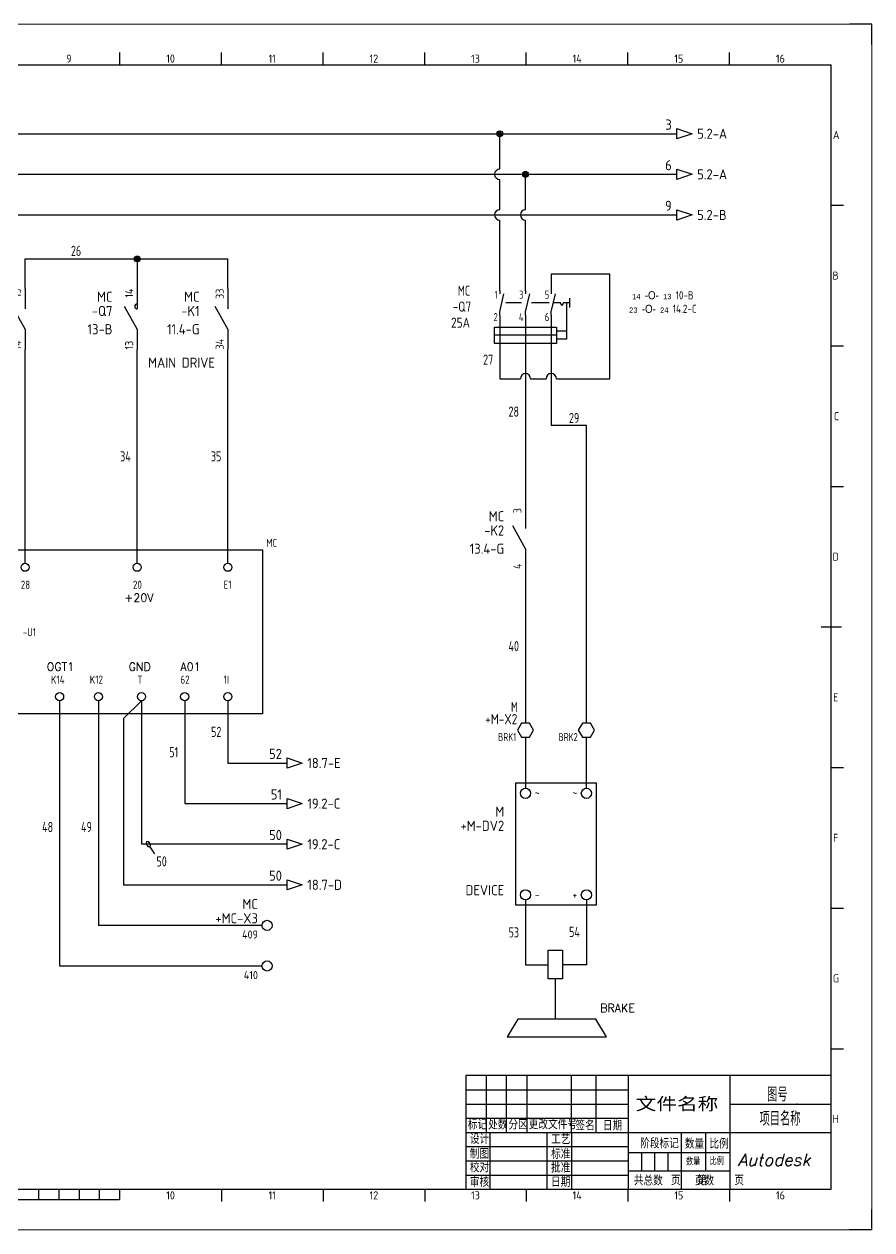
# Model space of a CAD drawing. Header units: millimetres. Extents: x 0 to 841, y 0 to 594.
# Drawn here: x 423 to 841, y 0 to 594 of the extents above; entities that cross this region are included whole.
import ezdxf
from ezdxf.enums import TextEntityAlignment as Align

# ---------------------------------------------------------------- set-up
doc = ezdxf.new("R2010")
doc.units = ezdxf.units.MM
doc.header["$LTSCALE"] = 12
doc.linetypes.add('DASHED', pattern=[0.75, 0.5, -0.25])
for name, color, linetype in [('AE_BOR', 1, 'Continuous'), ('BLK_1.0mm^2', 7, 'Continuous'), ('DESC', 150, 'Continuous'), ('DESCCHILD', 20, 'Continuous'), ('LINK', 9, 'DASHED'), ('LOC', 8, 'Continuous'), ('MISC', 7, 'Continuous'), ('RED_1.0mm^2', 1, 'Continuous'), ('RED_2.5mm^2', 1, 'Continuous'), ('RED_4.0mm^2', 1, 'Continuous'), ('SYMS', 7, 'Continuous'), ('TAGS', 150, 'Continuous'), ('TAN_4.0mm^2', 31, 'Continuous'), ('TERMS', 123, 'Continuous'), ('WHT_1.0mm^2', 7, 'Continuous'), ('WIRENO', 72, 'Continuous'), ('WIREREF', 52, 'Continuous'), ('XREF', 7, 'Continuous'), ('XREFCHILD', 134, 'Continuous'), ('图框_外框线', 7, 'Continuous'), ('图框_标题栏属性', 1, 'Continuous'), ('图框_标题栏文字', 6, 'Continuous')]:
    doc.layers.add(name, color=color, linetype=linetype)
doc.styles.get("Standard").update_dxf_attribs({"font": 'txt.shx', "bigfont": 'gbcbig.shx'})
doc.styles.add('WD', font='romans.shx', dxfattribs={"bigfont": 'gbcbig.shx'})
doc.styles.add('WD_IEC', font='isocp2.shx', dxfattribs={"width": 0.9, "height": 4, "bigfont": 'gbcbig.shx'})
doc.styles.add('工程字', font='gbenor.shx', dxfattribs={"bigfont": 'gbcbig.shx'})

# ---------------------------------------------------------------- blocks, each defined once
blk = doc.blocks.new('gb_a1')
for p, q in [((20, 574), (821, 574)), ((821, 20), (821, 574)), ((20, 20), (821, 20))]:
    blk.add_line(p, q)
at = {"layer": 'AE_BOR', "color": 1, "lineweight": 15}
for p, q in [((0, 594), (841, 594)), ((841, 594), (841, 0)), ((841, 0), (0, 0))]:
    blk.add_line(p, q, dxfattribs=at)
at = {"layer": 'AE_BOR', "lineweight": 30}
for p, q in [((841, 594), (830, 594)), ((841, 584), (841, 594)), ((841, 0), (841, 10)), ((841, 0), (830, 0))]:
    blk.add_line(p, q, dxfattribs=at)
at = {"layer": 'AE_BOR'}
for p, q in [((470.5625, 574), (470.5625, 580)), ((520.625, 574), (520.625, 580)), ((570.6875, 574), (570.6875, 580)), ((620.75, 574), (620.75, 580)), ((670.8125, 574), (670.8125, 580)), ((720.875, 574), (720.875, 580)), ((770.9375, 574), (770.9375, 580)), ((821, 504.75), (827, 504.75)), ((821, 435.5), (827, 435.5)), ((821, 366.25), (827, 366.25)), ((821, 227.75), (827, 227.75)), ((821, 158.5), (827, 158.5)), ((821, 89.25), (827, 89.25)), ((520.625, 20), (520.625, 14)), ((570.6875, 20), (570.6875, 14)), ((620.75, 20), (620.75, 14)), ((670.8125, 20), (670.8125, 14)), ((720.875, 20), (720.875, 14)), ((770.9375, 20), (770.9375, 14))]:
    blk.add_line(p, q, dxfattribs=at)
at = {"layer": 'AE_BOR', "color": 2, "lineweight": 30}
for p, q in [((816, 297), (826, 297)), ((430.5, 20), (430.5, 15)), ((440.5, 20), (440.5, 15)), ((450.5, 20), (450.5, 15)), ((460.5, 20), (460.5, 15)), ((470.5, 20), (470.5, 15)), ((370.5, 15), (470.5, 15))]:
    blk.add_line(p, q, dxfattribs=at)
at = {"layer": 'AE_BOR', "style": 'WD_IEC'}
for s, p in [('9', (445.53125, 575)), ('10', (495.59375, 575)), ('11', (545.65625, 575)), ('12', (595.71875, 575)), ('13', (645.78125, 575)), ('14', (695.84375, 575)), ('15', (745.90625, 575)), ('16', (795.96875, 575)), ('10', (495.59375, 15)), ('11', (545.65625, 15)), ('12', (595.71875, 15)), ('13', (645.78125, 15)), ('14', (695.84375, 15)), ('15', (745.90625, 15)), ('16', (795.96875, 15))]:
    blk.add_text(s, height=4, dxfattribs=at).set_placement(p, align=Align.CENTER)
for s, p in [('A', (825.04762, 539.375)), ('B', (824.66667, 470.125)), ('C', (824.85714, 400.875)), ('D', (824.66667, 331.625)), ('E', (824.47619, 262.375)), ('F', (824.47619, 193.125)), ('G', (824.85714, 123.875)), ('H', (824.66667, 54.625))]:
    blk.add_text(s, height=4, dxfattribs=at).set_placement(p, align=Align.MIDDLE_RIGHT)
blk = doc.blocks.new('VDV1_19')
for p, q in [((8.94, 31.88), (5.94, 31.88)), ((6.44, 31.12), (8.44, 31.12)), ((6.94, 30.38), (7.94, 30.38))]:
    blk.add_line(p, q)
for centre in [(7.44, 36.12), (27.62, 36.12), (37.19, 36.12), (47.81, 36.12), (58.44, 36.12), (86.06, 36.12), (108.38, 36.12), (4.25, 25.5), (4.25, 15.94), (7.44, 4.25), (17, 4.25), (27.62, 4.25), (38.25, 4.25), (48.88, 4.25), (66.94, 4.25), (76.5, 4.25), (87.12, 4.25), (97.75, 4.25), (108.38, 4.25)]:
    blk.add_circle(centre, 1)
at = {"layer": 'SYMS'}
for p, q in [((0, 0), (0, 40.38)), ((0, 40.38), (116.88, 40.38)), ((116.88, 40.38), (116.88, 0)), ((7.44, 35.06), (7.44, 31.88)), ((116.88, 0), (0, 0))]:
    blk.add_line(p, q, dxfattribs=at)
at = {"style": 'WD_IEC', "flags": 1}
for tag, p, height in [('X4TERM04', (6.44, 36.12), 0.128), ('X2TERM04', (7.44, 37.12), 0.128), ('X2TERM01', (27.62, 37.12), 0.128), ('X2TERM02', (37.19, 37.12), 0.128), ('X2TERM03', (47.81, 37.12), 0.128), ('X2TERM05', (58.44, 37.12), 0.128), ('X2TERM06', (86.06, 37.12), 0.128), ('X2TERM07', (108.38, 37.12), 0.128), ('X1TERM07', (109.38, 36.12), 0.128), ('X4TERM08', (3.25, 25.5), 0.128), ('FAMILY', (50.54, 22.34), 0.01), ('CAT', (50.54, 22.34), 0.01), ('MFG', (50.54, 22.34), 0.01), ('ASSYCODE', (50.54, 22.34), 0.01), ('X4TERM09', (3.25, 15.94), 0.128), ('X4TERM10', (6.44, 4.25), 0.128), ('X8TERM10', (7.44, 3.25), 0.128), ('X8TERM11', (17, 3.25), 0.128), ('X8TERM12', (27.62, 3.25), 0.128), ('X8TERM13', (38.25, 3.25), 0.128), ('X8TERM14', (48.88, 3.25), 0.128), ('X8TERM15', (66.94, 3.25), 0.128), ('X8TERM16', (76.5, 3.25), 0.128), ('X8TERM17', (87.12, 3.25), 0.128), ('X8TERM18', (97.75, 3.25), 0.128), ('X8TERM19', (108.38, 3.25), 0.128), ('X1TERM19', (109.38, 4.25), 0.128)]:
    blk.add_attdef(tag, p, '', height=height, dxfattribs=at)
at = {"style": 'WD_IEC'}
for tag, p in [('TERM04', (8.67, 32.97)), ('TERM01', (26.56, 30.81)), ('TERM02', (36.12, 30.81)), ('TERM03', (46.75, 30.81)), ('TERM05', (57.38, 30.81)), ('TERM06', (85, 30.81)), ('TERM07', (107.31, 30.81)), ('TERM08', (7.44, 24.44)), ('DESC1', (121.12, 22.31)), ('DESC2', (121.12, 19.12)), ('TERM09', (7.44, 14.88)), ('INST', (121.12, 14.88)), ('LOC', (121.21, 12.08)), ('TERM10', (5.31, 7.44)), ('TERM11', (14.88, 7.44)), ('TERM12', (26.56, 7.44)), ('TERM13', (37.19, 7.44)), ('TERM14', (47.81, 7.44)), ('TERM15', (64.81, 7.44)), ('TERM16', (74.38, 7.44)), ('TERM17', (86.06, 7.44)), ('TERM18', (96.69, 7.44)), ('TERM19', (107.31, 7.44))]:
    blk.add_attdef(tag, p, '', height=2, dxfattribs=at)
blk.add_attdef('TAG1', text='', height=2, dxfattribs=at).set_placement((59.5, 19.12), align=Align.CENTER)
at = {"layer": 'SYMS'}
for s, p in [('+20V', (82.88, 27.62)), ('OGT1', (63.75, 10.62)), ('GND', (83.94, 10.62)), ('A01', (96.69, 10.62))]:
    blk.add_text(s, height=2, dxfattribs=at).set_placement(p)
blk = doc.blocks.new('VMS21P')
for p, q in [((0, 7.5), (0, 2.5)), ((0, -2.5), (-3.125, 3.125)), ((0, -2.5), (0, -7.5))]:
    blk.add_line(p, q)
blk.add_arc((0, 3.125), 0.625, 90, 270)
at = {"style": 'WD_IEC'}
for tag, p in [('INST', (-5.25, 7.75)), ('LOC', (-5.25, 4.25)), ('TAG2', (-5.25, 0.75)), ('XREF', (-5.25, -3.75)), ('DESC1', (-5.25, -7.6)), ('DESC2', (-5.25, -11.1)), ('DESC3', (-5.25, -14.6))]:
    blk.add_attdef(tag, text='', height=2.5, dxfattribs=at).set_placement(p, align=Align.RIGHT)
blk.add_attdef('TERM01', text='', height=2, rotation=90, dxfattribs=at).set_placement((-1, 7.5), align=Align.RIGHT)
at = {"style": 'WD_IEC', "flags": 1}
for tag, p, height in [('X2TERM01', (0, 7.5), 0.32), ('X4LINK', (-2, 0), 0.32), ('X1LINK', (-0.5, 0), 0.32), ('CONTACT', (4, -3.5), 1), ('FAMILY', (4, -5), 1), ('X8TERM02', (0, -7.5), 0.32)]:
    blk.add_attdef(tag, p, '', height=height, dxfattribs=at)
at = {"style": 'WD_IEC'}
blk.add_attdef('TERM02', (-1, -7.5), '', height=2, rotation=90, dxfattribs=at)
blk = doc.blocks.new('VCR21')
for p, q in [((0, 7.5), (0, 2.5)), ((0, -2.5), (-3.125, 3.125)), ((0, -2.5), (0, -7.5))]:
    blk.add_line(p, q)
at = {"style": 'WD_IEC'}
for tag, p in [('INST', (-5.25, 7.75)), ('LOC', (-5.25, 4.25)), ('TAG2', (-5.25, 0.75)), ('XREF', (-5.25, -3.75)), ('DESC1', (-5.25, -7.6)), ('DESC2', (-5.25, -11.1)), ('DESC3', (-5.25, -14.6))]:
    blk.add_attdef(tag, text='', height=2.5, dxfattribs=at).set_placement(p, align=Align.RIGHT)
blk.add_attdef('TERM01', text='', height=2, rotation=90, dxfattribs=at).set_placement((-1, 7.5), align=Align.RIGHT)
at = {"style": 'WD_IEC', "flags": 1}
for tag, p, height in [('X2TERM01', (0, 7.5), 0.32), ('X4LINK', (-2, 0), 0.32), ('X1LINK', (-0.5, 0), 0.32), ('CONTACT', (4, -3.5), 1), ('FAMILY', (4, -5), 1), ('X8TERM02', (0, -7.5), 0.32)]:
    blk.add_attdef(tag, p, '', height=height, dxfattribs=at)
at = {"style": 'WD_IEC'}
blk.add_attdef('TERM02', (-1, -7.5), '', height=2, rotation=90, dxfattribs=at)
blk = doc.blocks.new('VDV1TF')
blk.add_lwpolyline([(-2.5, -15), (17.5, -15), (17.5, 15), (-2.5, 15)], close=True)
for centre in [(0, 12.5), (15, 12.5), (0, -12.5), (15, -12.5)]:
    blk.add_circle(centre, 1.25)
at = {"style": 'WD_IEC'}
for tag, p in [('INST', (-5.25, 10.25)), ('LOC', (-5.25, 6.75)), ('TAG1', (-5.25, 3.25)), ('XREF', (-5.25, -1.6)), ('DESC1', (-5.25, -5.6)), ('DESC2', (-5.25, -9.1)), ('DESC3', (-5.25, -12.6))]:
    blk.add_attdef(tag, text='', height=2.5, dxfattribs=at).set_placement(p, align=Align.RIGHT)
at = {"style": 'WD_IEC', "flags": 1}
for tag, p, height in [('X4TERM02', (-1.25, 12.5), 0.32), ('X2TERM02', (0, 13.75), 0.32), ('X2TERM04', (15, 13.75), 0.32), ('X1TERM04', (16.25, 12.5), 0.32), ('X4TERM01', (-1.25, -12.5), 0.32), ('X8TERM01', (0, -13.75), 0.32), ('X8TERM03', (15, -13.75), 0.32), ('X1TERM03', (16.25, -12.5), 0.32), ('ASSYCODE', (18.5, -16.5), 1), ('FAMILY', (18.5, -18), 1), ('CATDESC', (18.5, -19.5), 1)]:
    blk.add_attdef(tag, p, '', height=height, dxfattribs=at)
at = {"style": 'WD_IEC'}
for tag, p in [('TERM02', (2.25, 12.5)), ('TERM01', (2.25, -12.5))]:
    blk.add_attdef(tag, text='', height=2, dxfattribs=at).set_placement(p, align=Align.MIDDLE_LEFT)
for tag, p in [('TERM04', (12.75, 12.5)), ('TERM03', (12.75, -12.5))]:
    blk.add_attdef(tag, text='', height=2, dxfattribs=at).set_placement(p, align=Align.MIDDLE_RIGHT)
at = {"lineweight": 15, "style": 'WD_IEC', "flags": 1}
for tag, p in [('MFG', (7.5, 5)), ('CAT', (7.5, 1))]:
    blk.add_attdef(tag, text='', height=2.7, dxfattribs=at).set_placement(p, align=Align.CENTER)
at = {"lineweight": 15, "style": 'WD_IEC'}
for tag, p in [('RATING1', (7.5, -3)), ('RATING2', (7.5, -7))]:
    blk.add_attdef(tag, text='', height=2.5, dxfattribs=at).set_placement(p, align=Align.CENTER)
blk = doc.blocks.new('HA1S1')
blk.add_lwpolyline([(0, 1.25), (3.75, 0), (0, -1.25)], close=True)
at = {"style": 'WD_IEC'}
for tag, height, flags, p in [('WIRENO', 2.5, 8, (-1.25, 1)), ('SIGCODE', 1, 1, (5, 1.8))]:
    blk.add_attdef(tag, text='', height=height, dxfattribs=dict(at, flags=flags)).set_placement(p, align=Align.RIGHT)
at = {"style": 'WD_IEC', "flags": 1}
blk.add_attdef('X4TERM01', (0, 0), '', height=0.32, dxfattribs=at)
at = {"style": 'WD_IEC'}
blk.add_attdef('XREF', text='', height=2.5, dxfattribs=at).set_placement((5, 0), align=Align.MIDDLE_LEFT)
blk.add_attdef('DESC1', text='', height=2.5, dxfattribs=at).set_placement((-1.25, -1), align=Align.TOP_RIGHT)
blk = doc.blocks.new('VT0003')
for p, q in [((-1, 1.73), (-2, 0)), ((-2, 0), (-1, -1.73)), ((1, 1.73), (-1, 1.73)), ((2, 0), (1, 1.73)), ((1, -1.73), (2, 0)), ((-1, -1.73), (1, -1.73))]:
    blk.add_line(p, q)
at = {"style": 'WD_IEC', "width": 0.7}
for tag, p in [('INST', (-2, 7.5)), ('LOC', (-2, 4.5))]:
    blk.add_attdef(tag, text='', height=2.5, dxfattribs=at).set_placement(p, align=Align.RIGHT)
at = {"linetype": 'Continuous', "style": 'WD_IEC'}
for tag, height, width, flags, p in [('TAGSTRIP', 2.5, 0.9, 8, (-2, 1.5)), ('MFG', 0.25, 0.8, 1, (-2, -2.5)), ('CAT', 0.25, 0.8, 1, (-2, -3)), ('ASSYCODE', 0.25, 0.8, 1, (-2, -3.5))]:
    blk.add_attdef(tag, text='', height=height, dxfattribs=dict(at, width=width, flags=flags)).set_placement(p, align=Align.RIGHT)
at = {"linetype": 'Continuous', "style": 'WD_IEC', "width": 0.8, "flags": 8}
blk.add_attdef('TERM01', text='', height=2, dxfattribs=at).set_placement((0, 0), align=Align.MIDDLE_CENTER)
at = {"style": 'WD_IEC', "flags": 1}
for tag, p, height in [('X4TERM01', (-2, 0), 0.256), ('X4TERMDESC01', (-1.88, -0.37), 0.4), ('X2TERM01', (0, 1.73), 0.256), ('X2TERMDESC01', (0.15, 1.21), 0.4), ('X2PIN01', (0.52, 1.34), 0.4), ('X1PIN01', (1.39, 0.26), 0.4), ('X1TERMDESC01', (1.88, -0.39), 0.4), ('X1TERM01', (2, 0), 0.256), ('X4PIN01', (-1.82, -0.6), 0.4), ('X8TERM01', (0, -1.73), 0.256), ('X8TERMDESC01', (0, -2.11), 0.4), ('X8PIN01', (0.41, -1.54), 0.4), ('LINKTERM', (1.52, -1.15), 0.4), ('STRIPSEQ', (2.52, -3.93), 0.4)]:
    blk.add_attdef(tag, p, '', height=height, dxfattribs=at)
blk = doc.blocks.new('WD_WNH')
at = {"linetype": 'Continuous', "style": 'WD_IEC', "width": 0.8}
blk.add_attdef('WIRENO', text='', height=2.5, dxfattribs=at).set_placement((0, 0.75), align=Align.CENTER)
at = {"style": 'WD_IEC', "flags": 1}
for tag, p in [('W08USER', (0, 0.375)), ('W04USER', (0, 0.875)), ('W05USER', (0, 0.75)), ('W09USER', (0, 0.25)), ('W03USER', (0, 1)), ('W06USER', (0, 0.625)), ('W07USER', (0, 0.5)), ('W02USER', (0, 1.125)), ('W01USER', (0, 1.25)), ('W10USER', (0, 0.125))]:
    blk.add_attdef(tag, text='', height=0.08, dxfattribs=at).set_placement(p, align=Align.CENTER)
blk = doc.blocks.new('WD_WNV')
at = {"linetype": 'Continuous', "style": 'WD_IEC', "width": 0.8}
blk.add_attdef('WIRENO', text='', height=2.5, dxfattribs=at).set_placement((-1.6, 0), align=Align.MIDDLE_RIGHT)
at = {"style": 'WD_IEC', "flags": 1}
for tag, p in [('W08USER', (-1, 0.375)), ('W04USER', (-1, 0.875)), ('W05USER', (-1, 0.75)), ('W09USER', (-1, 0.25)), ('W03USER', (-1, 1)), ('W06USER', (-1, 0.625)), ('W07USER', (-1, 0.5)), ('W02USER', (-1, 1.125)), ('W01USER', (-1, 1.25)), ('W10USER', (-1, 0.125))]:
    blk.add_attdef(tag, text='', height=0.08, dxfattribs=at).set_placement(p, align=Align.CENTER)
blk = doc.blocks.new('HDV1_04QM1')
for p, q in [((0, 0), (0, -0.75)), ((0, -5.25), (1.04, -0.75)), ((6.35, 0), (6.35, -0.75)), ((6.35, -5.25), (7.39, -0.75)), ((12.7, 0), (12.7, -0.75)), ((12.7, -5.25), (13.74, -0.75)), ((0, -6), (0, -5.25)), ((6.35, -6), (6.35, -5.25)), ((12.7, -6), (12.7, -5.25))]:
    blk.add_line(p, q)
at = {"linetype": 'Continuous'}
blk.add_line((17.2, -1.88), (17.2, -4.12), dxfattribs=at)
at = {"linetype": 'DASHED'}
for p, q in [((14.95, -3), (13.26, -3)), ((15.33, -3.75), (14.95, -3)), ((15.7, -3), (15.33, -3.75)), ((17.2, -3), (15.7, -3))]:
    blk.add_line(p, q, dxfattribs=at)
at = {"layer": 'LINK'}
for p, q in [((5.35, -3), (1.5, -3)), ((12.2, -3), (7.85, -3))]:
    blk.add_line(p, q, dxfattribs=at)
at = {"layer": 'SYMS'}
for p, q in [((16.45, -2.97), (16.45, -11.97)), ((13.95, -10.97), (-1.3, -10.97)), ((16.45, -9.97), (13.95, -9.97)), ((16.45, -11.97), (13.95, -11.97))]:
    blk.add_line(p, q, dxfattribs=at)
blk.add_lwpolyline([(13.95, -8.97), (13.95, -12.97), (-1.3, -12.97), (-1.3, -8.97)], close=True, dxfattribs=at)
at = {"linetype": 'Continuous', "style": 'WD_IEC', "width": 0.8}
for tag, p in [('TERM01', (-0.5, 0)), ('TERM03', (5.85, 0)), ('TERM05', (12.2, 0)), ('TERM02', (-0.5, -5.5)), ('TERM04', (5.85, -5.5)), ('TERM06', (12.2, -5.5))]:
    blk.add_attdef(tag, text='', height=1, dxfattribs=at).set_placement(p, align=Align.TOP_RIGHT)
at = {"style": 'WD_IEC', "width": 0.8}
for tag, p in [('LOC', (14.2, -1)), ('INST', (15.45, -1))]:
    blk.add_attdef(tag, text='', height=1, rotation=270, dxfattribs=at).set_placement(p, align=Align.RIGHT)
at = {"style": 'WD_IEC', "flags": 1}
for tag, p, height in [('X2TERM01', (0, 0), 0.18), ('X2TERM03', (6.35, 0), 0.18), ('X2TERM05', (12.7, 0), 0.18), ('FAMILY', (15.64, -4.5), 0.16), ('X8TERM02', (0, -6), 0.18), ('X8TERM04', (6.35, -6), 0.18), ('X8TERM06', (12.7, -6), 0.18)]:
    blk.add_attdef(tag, p, '', height=height, rotation=270, dxfattribs=at)
at = {"style": 'WD_IEC', "width": 0.8}
blk.add_attdef('XREF', text='', height=1, rotation=270, dxfattribs=at).set_placement((11.2, -3), align=Align.TOP_CENTER)
at = {"color": 7, "style": 'WD_IEC'}
for tag, p in [('X8LINK', (-1, -3)), ('X2LINK', (17.45, -3))]:
    blk.add_attdef(tag, p, '', height=0.16, rotation=270, dxfattribs=at)
at = {"style": 'WD_IEC', "flags": 1}
for tag, p, width in [('CONTACT', (15.3, -4.5), 0.9), ('ASSYCODE', (15.42, -5.8), 0.9), ('CAT', (15.79, -5.8), 0.8), ('MFG', (16.17, -5.8), 0.8)]:
    blk.add_attdef(tag, p, '', height=0.16, rotation=270, dxfattribs=dict(at, width=width))
at = {"style": 'WD_IEC', "width": 0.9}
for tag, p in [('DESC1', (20.48, -6.19)), ('TAG1', (20.48, -4.84)), ('DESC2', (20.48, -7.69)), ('DESC3', (20.48, -9.19))]:
    blk.add_attdef(tag, text='', height=1, dxfattribs=at).set_placement(p, align=Align.CENTER)
blk.add_attdef('RATING1', text='', height=1, dxfattribs=at).set_placement((17.87, -10.11), align=Align.MIDDLE_LEFT)
blk = doc.blocks.new('CorpLogoBlock')
at = {"insert": (-46.09, 17.54), "char_height": 6, "width": 37.2055, "attachment_point": 1, "style": '工程字'}
blk.add_mtext('{\\Fitalic|c0;Autodesk}', dxfattribs=at)
blk = doc.blocks.new('GB_TitleBlock')
at = {"lineweight": -3}
for p, q in [((-50, 42), (0, 42)), ((-50, 28), (0, 28))]:
    blk.add_line(p, q, dxfattribs=at)
blk.add_point((-16.99, 42), dxfattribs=at)
at = {"layer": '图框_外框线'}
for p, q in [((-170, 56), (-170, 28)), ((-160, 28), (-160, 56)), ((-150, 56), (-150, 28)), ((-128, 28), (-128, 56)), ((-116, 56), (-116, 28)), ((-100, 56), (-100, 0)), ((-50, 56), (-50, 0)), ((-180, 49), (-100, 49)), ((-180, 42), (-100, 42)), ((-180, 35), (-100, 35)), ((-180, 28), (-50, 28)), ((-168, 0), (-168, 28)), ((-140, 0), (-140, 28)), ((-128, 28), (-128, 0)), ((-74, 28), (-74, 0)), ((-62, 28), (-62, 9)), ((-180, 21), (-100, 21)), ((-50, 18), (-100, 18)), ((-93.5, 18), (-93.5, 9)), ((-87, 18), (-87, 9)), ((-80.5, 18), (-80.5, 9)), ((-180, 14), (-100, 14)), ((-180, 7), (-100, 7)), ((-50, 9), (-100, 9))]:
    blk.add_line(p, q, dxfattribs=at)
blk.add_lwpolyline([(0, 56), (-180, 56), (-180, 0), (0, 0), (0, 56)], dxfattribs=at)
at = {"style": 'WD', "flags": 1}
blk.add_attdef('WD_TB', (-168.38, 50.46), '', height=2, dxfattribs=at)
at = {"layer": '图框_标题栏属性', "style": '工程字'}
for tag, p in [('REV3', (-179.58, 50.91)), ('REV2', (-179.43, 43.49)), ('REV1', (-179.43, 36.77))]:
    blk.add_attdef(tag, p, '', height=3, dxfattribs=at)
for tag, height, width, p, p2 in [('REV3DET', 3, 13.288798, (-148.76, 50.77), (-130.49, 50.77)), ('BY3', 3, 6.930672, (-126.95, 50.77), (-117.42, 50.77)), ('RD3', 3, 9.096075, (-114.66, 50.77), (-102.16, 50.77)), ('REV2DET', 3, 1.39216, (-148.76, 43.77), (-130.49, 43.77)), ('BY2', 3, 6.930672, (-126.95, 43.77), (-117.42, 43.77)), ('RD2', 3, 9.096075, (-114.66, 43.77), (-102.16, 43.77)), ('文件名称', 7, 2.04191, (-96.3, 38.33), (-55.63, 38.33)), ('REV1DET', 3, 13.288798, (-148.76, 36.77), (-130.49, 36.77)), ('BY1', 3, 6.930672, (-126.95, 36.77), (-117.42, 36.77)), ('RD1', 3, 9.096075, (-114.66, 36.77), (-102.16, 36.77))]:
    blk.add_attdef(tag, text='', height=height, dxfattribs=dict(at, width=width)).set_placement(p, p2, align=Align.FIT)
for tag, p in [('图号', (-26.57, 46.93)), ('项目名称', (-25.25, 35.16))]:
    blk.add_attdef(tag, text='', height=7, dxfattribs=at).set_placement(p, align=Align.MIDDLE)
at = {"layer": '图框_标题栏属性', "lineweight": -3}
for tag, p in [('设计', (-163.59, 22.3)), ('工艺', (-123.59, 22.3)), ('制图', (-163.59, 15.3)), ('标准', (-123.59, 15.3)), ('校对', (-163.59, 8.3)), ('批准', (-123.59, 8.3)), ('审核', (-163.59, 1.3)), ('日期', (-123.59, 1.3))]:
    blk.add_attdef(tag, p, '', height=5, dxfattribs=at)
at = {"layer": '图框_标题栏属性', "style": '工程字'}
for tag, height, p in [('数量', 3.5, (-68.02, 13.58)), ('比例', 3.5, (-56.4, 13.74)), ('总数', 5, (-87.74, 4.36)), ('页数', 5, (-62.45, 4.36))]:
    blk.add_attdef(tag, text='', height=height, dxfattribs=at).set_placement(p, align=Align.MIDDLE_CENTER)
at = {"layer": '图框_标题栏文字', "style": '工程字'}
for s, p in [('标记', (-179, 29.44)), ('处数', (-169, 29.44)), ('分区', (-159, 29.44)), ('更改文件号', (-149, 29.59)), ('签名', (-126, 29)), ('日期', (-112.47, 28.98)), ('设计', (-177.99, 22.35)), ('工艺', (-138.02, 22.15)), ('阶段标记', (-94.11, 20.2)), ('数量', (-72.11, 20)), ('比例', (-60, 20)), ('制图', (-178.04, 15.02)), ('标准', (-137.99, 14.92)), ('校对', (-177.99, 8.33)), ('批准', (-138.02, 8.15)), ('审核', (-177.99, 1.15)), ('日期', (-138.02, 1.15)), ('共     页   第     页', (-97.24, 2))]:
    blk.add_text(s, height=5, dxfattribs=at).set_placement(p)
blk = doc.blocks.new('wddot')
for radius in [0.72, 0.449, 0.223]:
    blk.add_circle((0, 0), radius)
blk = doc.blocks.new('HT0002')
blk.add_circle((0, 0), 1.25)
at = {"style": 'WD_IEC'}
for tag, p in [('INST', (-2.25, 7.5)), ('LOC', (-2.25, 4))]:
    blk.add_attdef(tag, text='', height=2.5, dxfattribs=at).set_placement(p, align=Align.RIGHT)
at = {"style": 'WD_IEC', "flags": 1}
for tag, p, height in [('ASSYCODE', (2.75, 10.75), 1), ('CATDESC', (2.75, 9.25), 1), ('MFG', (2.75, 7.25), 1.5), ('CAT', (2.75, 4.75), 1.5), ('X4TERM01', (-1.25, 0), 0.32), ('X4PIN01', (-1.25, 1), 0.4), ('X4TERMDESC01', (-1.25, 0.5), 0.4), ('X2TERM01', (0, 1.25), 0.32), ('X2PIN01', (0, 2.25), 0.4), ('X2TERMDESC01', (0, 1.75), 0.4), ('X8PIN01', (0, -0.25), 0.4), ('X1TERM01', (1.25, 0), 0.32), ('X1PIN01', (1.25, 1), 0.4), ('X1TERMDESC01', (1.25, 0.5), 0.4), ('X8TERM01', (0, -1.25), 0.32), ('X8TERMDESC01', (0, -0.75), 0.4), ('STRIPSEQ', (0, -3), 0.4), ('LINKTERM', (0, -2), 0.4)]:
    blk.add_attdef(tag, p, '', height=height, dxfattribs=at)
at = {"style": 'WD_IEC', "flags": 8}
for tag, height, p in [('TAGSTRIP', 2.5, (-2.25, 0.5)), ('TERM01', 2, (-2.25, -3.25))]:
    blk.add_attdef(tag, text='', height=height, dxfattribs=at).set_placement(p, align=Align.RIGHT)

msp = doc.modelspace()

# ---------------------------------------------------------------- linework, layer by layer
msp.add_line((685.08, 123.74), (685.08, 103.79))
at = {"layer": 'BLK_1.0mm^2'}
for p, q in [((502.56, 260.69), (502.56, 210)), ((523.81, 260.69), (523.81, 230)), ((523.81, 230), (552.95, 230)), ((502.56, 210), (552.95, 210))]:
    msp.add_line(p, q, dxfattribs=at)
at = {"layer": 'RED_1.0mm^2'}
for p, q in [((481.31, 260.69), (472.47, 251.85)), ((472.47, 251.85), (472.47, 170)), ((472.47, 170), (552.95, 170))]:
    msp.add_line(p, q, dxfattribs=at)
at = {"layer": 'RED_2.5mm^2'}
for p, q in [((423.94, 463.69), (423.94, 478.31)), ((423.94, 478.31), (523.81, 478.31)), ((479.19, 478.31), (479.19, 463.69)), ((523.81, 463.69), (523.81, 478.31)), ((423.94, 328.44), (423.94, 433.69)), ((479.19, 328.44), (479.19, 433.69)), ((523.81, 328.44), (523.81, 433.69)), ((440.94, 260.69), (440.94, 130)), ((460.06, 260.69), (460.06, 149.99)), ((670.4, 242.65), (670.4, 217.56)), ((700.4, 217.56), (700.4, 242.65)), ((670.4, 162.56), (670.4, 130.56)), ((700.4, 162.56), (700.4, 130.56)), ((540.62, 149.99), (460.06, 149.99)), ((440.94, 130), (540.62, 130.01)), ((670.4, 130.56), (681.58, 130.56)), ((700.4, 130.56), (688.58, 130.56))]:
    msp.add_line(p, q, dxfattribs=at)
at = {"layer": 'RED_4.0mm^2'}
for p, q in [((711.95, 470.8), (683.1, 470.8)), ((683.1, 470.8), (683.1, 462.68)), ((711.95, 419.31), (711.95, 470.8)), ((657.7, 450.68), (657.7, 419.31)), ((670.4, 450.68), (670.4, 355.56)), ((683.1, 450.68), (683.1, 396.22)), ((657.7, 419.31), (667.86, 419.31)), ((672.94, 419.31), (680.56, 419.31)), ((685.64, 419.31), (711.95, 419.31)), ((700.4, 396.22), (683.1, 396.22)), ((700.4, 249.57), (700.4, 396.22)), ((670.4, 325.56), (670.4, 249.57))]:
    msp.add_line(p, q, dxfattribs=at)
for centre in [(670.4, 419.31), (683.1, 419.31)]:
    msp.add_arc(centre, 2.54, 0, 180, dxfattribs=at)
at = {"layer": 'SYMS'}
for points in [[(681.58, 137.74), (688.58, 137.74), (688.58, 123.74), (681.58, 123.74)], [(661.31, 95.04), (710.31, 95.04), (705.06, 103.79), (685.81, 103.79), (666.56, 103.79)]]:
    msp.add_lwpolyline(points, close=True, dxfattribs=at)
at = {"layer": 'TAN_4.0mm^2'}
for p, q in [((71.93, 540), (744.95, 540)), ((657.7, 522.54), (657.7, 540)), ((71.93, 520), (744.95, 520)), ((657.7, 502.54), (657.7, 517.46)), ((670.4, 502.54), (670.4, 520)), ((71.92, 500), (744.94, 500)), ((657.7, 462.68), (657.7, 497.46)), ((670.4, 462.68), (670.4, 497.46))]:
    msp.add_line(p, q, dxfattribs=at)
for centre in [(657.7, 520), (657.7, 500), (670.4, 500)]:
    msp.add_arc(centre, 2.54, 90, 270, dxfattribs=at)
at = {"layer": 'WHT_1.0mm^2'}
for p in [(481.31, 260.69), (552.95, 190)]:
    msp.add_line(p, (481.31, 190), dxfattribs=at)
at = {"layer": 'WIRENO'}
msp.add_lwpolyline([(487.83, 185.25), (485.54, 188.68), (485.75, 189.78), (484.87, 191.1), (483.77, 191.32), (483.55, 190.22), (484.43, 188.9), (484.98, 188.79)], dxfattribs=at)

# ---------------------------------------------------------------- block references
for name, p in [('gb_a1', (0, 0)), ('CorpLogoBlock', (821, 20))]:
    msp.add_blockref(name, p)
ref = msp.add_blockref('GB_TitleBlock', (821, 20))
ref.add_attrib('页数', '页数', dxfattribs={"layer": '图框_标题栏属性', "height": 5, "style": '工程字'}).set_placement((758.55, 24.36), align=Align.MIDDLE_CENTER)
ref.add_attrib('总数', '总数', dxfattribs={"layer": '图框_标题栏属性', "height": 5, "style": '工程字'}).set_placement((733.26, 24.36), align=Align.MIDDLE_CENTER)
ref.add_attrib('比例', '比例', dxfattribs={"layer": '图框_标题栏属性', "height": 3.5, "style": '工程字'}).set_placement((764.6, 33.74), align=Align.MIDDLE_CENTER)
ref.add_attrib('数量', '数量', dxfattribs={"layer": '图框_标题栏属性', "height": 3.5, "style": '工程字'}).set_placement((752.98, 33.58), align=Align.MIDDLE_CENTER)
ref.add_attrib('项目名称', '项目名称', dxfattribs={"layer": '图框_标题栏属性', "height": 7, "style": '工程字'}).set_placement((795.75, 55.16), align=Align.MIDDLE)
ref.add_attrib('图号', '图号', dxfattribs={"layer": '图框_标题栏属性', "height": 7, "style": '工程字'}).set_placement((794.43, 66.93), align=Align.MIDDLE)
ref.add_attrib('文件名称', '文件名称', dxfattribs={"layer": '图框_标题栏属性', "height": 7, "style": '工程字', "width": 2.04191}).set_placement((724.7, 58.33), (765.37, 58.33), align=Align.FIT)
at = {"layer": 'SYMS'}
ref = msp.add_blockref('HA1S1', (744.95, 540), dxfattribs=dict(at, xscale=2, yscale=2, zscale=2))
ref.add_attrib('WIRENO', '3', dxfattribs={"layer": 'WIREREF', "height": 5, "style": 'WD_IEC', "flags": 8}).set_placement((742.45, 542), align=Align.RIGHT)
ref.add_attrib('XREF', '5.2-A', dxfattribs={"layer": 'XREF', "height": 5, "style": 'WD_IEC'}).set_placement((754.95, 540), align=Align.MIDDLE_LEFT)
at = {"layer": 'SYMS', "xscale": 2, "yscale": 2, "zscale": 2}
for p in [(657.7, 540), (670.4, 520), (479.19, 478.31)]:
    msp.add_blockref('wddot', p, dxfattribs=at)
at = {"layer": 'SYMS'}
ref = msp.add_blockref('HA1S1', (744.95, 520), dxfattribs=dict(at, xscale=2, yscale=2, zscale=2))
ref.add_attrib('WIRENO', '6', dxfattribs={"layer": 'WIREREF', "height": 5, "style": 'WD_IEC', "flags": 8}).set_placement((742.45, 522), align=Align.RIGHT)
ref.add_attrib('XREF', '5.2-A', dxfattribs={"layer": 'XREF', "height": 5, "style": 'WD_IEC'}).set_placement((754.95, 520), align=Align.MIDDLE_LEFT)
ref = msp.add_blockref('HA1S1', (744.94, 500), dxfattribs=dict(at, xscale=2, yscale=2, zscale=2))
ref.add_attrib('WIRENO', '9', dxfattribs={"layer": 'WIREREF', "height": 5, "style": 'WD_IEC', "flags": 8}).set_placement((742.44, 502), align=Align.RIGHT)
ref.add_attrib('XREF', '5.2-B', dxfattribs={"layer": 'XREF', "height": 5, "style": 'WD_IEC'}).set_placement((754.94, 500), align=Align.MIDDLE_LEFT)
ref = msp.add_blockref('VCR21', (423.94, 448.69), dxfattribs=dict(at, xscale=2, yscale=2, zscale=2))
ref.add_attrib('TAG2', '-K1', dxfattribs={"layer": 'TAGS', "height": 5, "style": 'WD_IEC'}).set_placement((410.45, 449.76), align=Align.RIGHT)
ref.add_attrib('LOC', 'MC', dxfattribs={"layer": 'LOC', "height": 5, "style": 'WD_IEC'}).set_placement((410.45, 456.76), align=Align.RIGHT)
ref.add_attrib('DESC3', 'MAIN DRIVE', dxfattribs={"layer": 'DESCCHILD', "height": 5, "style": 'WD_IEC'}).set_placement((416.36, 424.75), align=Align.RIGHT)
ref.add_attrib('XREF', '11.4-G', dxfattribs={"layer": 'XREFCHILD', "height": 5, "style": 'WD_IEC'}).set_placement((410.45, 440.76), align=Align.RIGHT)
ref.add_attrib('TERM01', '13', dxfattribs={"layer": 'TERMS', "height": 4, "rotation": 90, "style": 'WD_IEC'}).set_placement((421.94, 463.69), align=Align.RIGHT)
ref.add_attrib('TERM02', '14', (421.94, 433.69), dxfattribs={"layer": 'TERMS', "height": 4, "rotation": 90, "style": 'WD_IEC'})
ref = msp.add_blockref('VMS21P', (479.19, 448.69), dxfattribs=dict(at, xscale=2, yscale=2, zscale=2))
ref.add_attrib('TAG2', '-Q7', dxfattribs={"layer": 'TAGS', "height": 5, "style": 'WD_IEC'}).set_placement((466.98, 450.19), align=Align.RIGHT)
ref.add_attrib('LOC', 'MC', dxfattribs={"layer": 'LOC', "height": 5, "style": 'WD_IEC'}).set_placement((466.98, 457.19), align=Align.RIGHT)
ref.add_attrib('XREF', '13-B', dxfattribs={"layer": 'XREFCHILD', "height": 5, "style": 'WD_IEC'}).set_placement((466.98, 441.19), align=Align.RIGHT)
ref.add_attrib('TERM01', '14', dxfattribs={"layer": 'TERMS', "height": 4, "rotation": 90, "style": 'WD_IEC'}).set_placement((477.19, 463.69), align=Align.RIGHT)
ref.add_attrib('TERM02', '13', (477.19, 433.69), dxfattribs={"layer": 'TERMS', "height": 4, "rotation": 90, "style": 'WD_IEC'})
ref = msp.add_blockref('VCR21', (523.81, 448.69), dxfattribs=dict(at, xscale=2, yscale=2, zscale=2))
ref.add_attrib('TAG2', '-K1', dxfattribs={"layer": 'TAGS', "height": 5, "style": 'WD_IEC'}).set_placement((509.89, 450.19), align=Align.RIGHT)
ref.add_attrib('LOC', 'MC', dxfattribs={"layer": 'LOC', "height": 5, "style": 'WD_IEC'}).set_placement((509.89, 457.19), align=Align.RIGHT)
ref.add_attrib('DESC3', 'MAIN DRIVE', dxfattribs={"layer": 'DESCCHILD', "height": 5, "style": 'WD_IEC'}).set_placement((517.45, 424.73), align=Align.RIGHT)
ref.add_attrib('XREF', '11.4-G', dxfattribs={"layer": 'XREFCHILD', "height": 5, "style": 'WD_IEC'}).set_placement((509.89, 441.19), align=Align.RIGHT)
ref.add_attrib('TERM01', '33', dxfattribs={"layer": 'TERMS', "height": 4, "rotation": 90, "style": 'WD_IEC'}).set_placement((521.81, 463.69), align=Align.RIGHT)
ref.add_attrib('TERM02', '34', (521.81, 433.69), dxfattribs={"layer": 'TERMS', "height": 4, "rotation": 90, "style": 'WD_IEC'})
ref = msp.add_blockref('HDV1_04QM1', (657.7, 462.68), dxfattribs=dict(at, xscale=2, yscale=2, zscale=2))
ref.add_attrib('TERM01', '1', dxfattribs={"layer": 'TERMS', "linetype": 'Continuous', "height": 4, "style": 'WD_IEC', "width": 0.85}).set_placement((656.7, 462.68), align=Align.TOP_RIGHT)
ref.add_attrib('TERM02', '2', dxfattribs={"layer": 'TERMS', "linetype": 'Continuous', "height": 4, "style": 'WD_IEC', "width": 0.8}).set_placement((656.7, 451.68), align=Align.TOP_RIGHT)
ref.add_attrib('TERM04', '4', dxfattribs={"layer": 'TERMS', "linetype": 'Continuous', "height": 4, "style": 'WD_IEC', "width": 0.85}).set_placement((669.4, 451.68), align=Align.TOP_RIGHT)
ref.add_attrib('TERM06', '6', dxfattribs={"layer": 'TERMS', "linetype": 'Continuous', "height": 4, "style": 'WD_IEC', "width": 0.85}).set_placement((682.1, 451.68), align=Align.TOP_RIGHT)
ref.add_attrib('RATING1', '25A', dxfattribs={"layer": 'MISC', "height": 5, "style": 'WD_IEC', "width": 0.9}).set_placement((633.74, 446.95), align=Align.MIDDLE_LEFT)
ref.add_attrib('TAG1', '-Q7', dxfattribs={"layer": 'TAGS', "height": 5, "style": 'WD_IEC', "width": 0.9}).set_placement((639.08, 452.35), align=Align.CENTER)
ref.add_attrib('TERM03', '3', dxfattribs={"layer": 'TERMS', "linetype": 'Continuous', "height": 4, "style": 'WD_IEC', "width": 0.8}).set_placement((669.4, 462.68), align=Align.TOP_RIGHT)
ref.add_attrib('TERM05', '5', dxfattribs={"layer": 'TERMS', "linetype": 'Continuous', "height": 4, "style": 'WD_IEC', "width": 0.85}).set_placement((682.1, 462.68), align=Align.TOP_RIGHT)
ref.add_attrib('LOC', 'MC', dxfattribs={"layer": 'LOC', "height": 5, "style": 'WD_IEC', "width": 0.8}).set_placement((643.15, 460.18), align=Align.RIGHT)
ref = msp.add_blockref('VCR21', (670.4, 340.56), dxfattribs=dict(at, xscale=2, yscale=2, zscale=2))
ref.add_attrib('TAG2', '-K2', dxfattribs={"layer": 'TAGS', "height": 5, "style": 'WD_IEC'}).set_placement((659.9, 342.06), align=Align.RIGHT)
ref.add_attrib('LOC', 'MC', dxfattribs={"layer": 'LOC', "height": 5, "style": 'WD_IEC'}).set_placement((659.9, 349.06), align=Align.RIGHT)
ref.add_attrib('XREF', '13.4-G', dxfattribs={"layer": 'XREFCHILD', "height": 5, "style": 'WD_IEC'}).set_placement((659.9, 333.06), align=Align.RIGHT)
ref.add_attrib('TERM01', '3', dxfattribs={"layer": 'TERMS', "height": 4, "rotation": 90, "style": 'WD_IEC'}).set_placement((668.4, 355.56), align=Align.RIGHT)
ref.add_attrib('TERM02', '4', (668.4, 325.56), dxfattribs={"layer": 'TERMS', "height": 4, "rotation": 90, "style": 'WD_IEC'})
ref = msp.add_blockref('VDV1_19', (307.06, 254.19), dxfattribs=dict(at, xscale=2, yscale=2, zscale=2))
ref.add_attrib('LOC', 'MC', (542.68, 336.42), dxfattribs={"layer": 'LOC', "height": 4, "style": 'WD_IEC', "width": 0.9})
ref.add_attrib('TERM19', '1I', (521.69, 269.06), dxfattribs={"layer": 'TERMS', "height": 4, "style": 'WD_IEC', "width": 0.9})
ref.add_attrib('TERM18', '62', (500.44, 269.06), dxfattribs={"layer": 'TERMS', "height": 4, "style": 'WD_IEC', "width": 0.9})
ref.add_attrib('TERM17', 'T', (479.19, 269.06), dxfattribs={"layer": 'TERMS', "height": 4, "style": 'WD_IEC', "width": 0.9})
ref.add_attrib('TERM16', 'K12', (455.81, 269.06), dxfattribs={"layer": 'TERMS', "height": 4, "style": 'WD_IEC', "width": 0.9})
ref.add_attrib('TERM15', 'K14', (436.69, 269.06), dxfattribs={"layer": 'TERMS', "height": 4, "style": 'WD_IEC', "width": 0.9})
ref.add_attrib('TERM14', 'W', (402.69, 269.06), dxfattribs={"layer": 'TERMS', "height": 4, "style": 'WD_IEC', "width": 0.9})
ref.add_attrib('TERM13', 'V', (381.44, 269.06), dxfattribs={"layer": 'TERMS', "height": 4, "style": 'WD_IEC', "width": 0.9})
ref.add_attrib('TERM12', 'U', (360.19, 269.06), dxfattribs={"layer": 'TERMS', "height": 4, "style": 'WD_IEC', "width": 0.9})
ref.add_attrib('TERM11', 'BR2', (336.81, 269.06), dxfattribs={"layer": 'TERMS', "height": 4, "style": 'WD_IEC', "width": 0.9})
ref.add_attrib('TERM10', 'BR1', (317.69, 269.06), dxfattribs={"layer": 'TERMS', "height": 4, "style": 'WD_IEC', "width": 0.9})
ref.add_attrib('TERM09', 'T2', (321.94, 283.94), dxfattribs={"layer": 'TERMS', "height": 4, "style": 'WD_IEC', "width": 0.9})
ref.add_attrib('TERM08', 'T1', (321.94, 303.06), dxfattribs={"layer": 'TERMS', "height": 4, "style": 'WD_IEC', "width": 0.9})
ref.add_attrib('TERM07', 'E1', (521.69, 315.81), dxfattribs={"layer": 'TERMS', "height": 4, "style": 'WD_IEC', "width": 0.9})
ref.add_attrib('TERM06', '20', (477.06, 315.81), dxfattribs={"layer": 'TERMS', "height": 4, "style": 'WD_IEC', "width": 0.9})
ref.add_attrib('TERM05', '28', (421.81, 315.81), dxfattribs={"layer": 'TERMS', "height": 4, "style": 'WD_IEC', "width": 0.9})
ref.add_attrib('TERM03', 'L3', (400.56, 315.81), dxfattribs={"layer": 'TERMS', "height": 4, "style": 'WD_IEC', "width": 0.9})
ref.add_attrib('TERM02', 'L2', (379.31, 315.81), dxfattribs={"layer": 'TERMS', "height": 4, "style": 'WD_IEC', "width": 0.9})
ref.add_attrib('TERM01', 'L1', (360.19, 315.81), dxfattribs={"layer": 'TERMS', "height": 4, "style": 'WD_IEC', "width": 0.9})
ref.add_attrib('TERM04', 'GND', (324.4, 320.13), dxfattribs={"layer": 'TERMS', "height": 4, "style": 'WD_IEC', "width": 0.9})
ref.add_attrib('TAG1', '-U1', dxfattribs={"layer": 'TAGS', "height": 4, "style": 'WD_IEC', "width": 0.9}).set_placement((426.06, 292.44), align=Align.CENTER)
ref = msp.add_blockref('VT0003', (670.4, 246.11), dxfattribs=dict(at, xscale=2, yscale=2, zscale=2))
ref.add_attrib('TAGSTRIP', '+M-X2', dxfattribs={"layer": 'TAGS', "linetype": 'Continuous', "height": 5, "style": 'WD_IEC', "width": 0.9, "flags": 8}).set_placement((666.4, 249.11), align=Align.RIGHT)
ref.add_attrib('TERM01', 'BRK1', dxfattribs={"layer": 'TERMS', "linetype": 'Continuous', "height": 4, "style": 'WD_IEC', "width": 0.8, "flags": 8}).set_placement((661.4, 242.77), align=Align.MIDDLE_CENTER)
ref.add_attrib('LOC', 'M', dxfattribs={"layer": 'LOC', "height": 5, "style": 'WD_IEC', "width": 0.7}).set_placement((666.4, 255.11), align=Align.RIGHT)
ref = msp.add_blockref('VT0003', (700.4, 246.11), dxfattribs=dict(at, xscale=2, yscale=2, zscale=2))
ref.add_attrib('TERM01', 'BRK2', dxfattribs={"layer": 'TERMS', "linetype": 'Continuous', "height": 4, "style": 'WD_IEC', "width": 0.8, "flags": 8}).set_placement((691.4, 242.77), align=Align.MIDDLE_CENTER)
ref = msp.add_blockref('HA1S1', (552.95, 230), dxfattribs=dict(at, xscale=2, yscale=2, zscale=2))
ref.add_attrib('WIRENO', '52', dxfattribs={"layer": 'WIREREF', "height": 5, "style": 'WD_IEC', "flags": 8}).set_placement((550.45, 232), align=Align.RIGHT)
ref.add_attrib('XREF', '18.7-E', dxfattribs={"layer": 'XREF', "height": 5, "style": 'WD_IEC'}).set_placement((562.95, 230), align=Align.MIDDLE_LEFT)
ref = msp.add_blockref('VDV1TF', (670.4, 190.06), dxfattribs=dict(at, xscale=2, yscale=2, zscale=2))
ref.add_attrib('TAG1', '+M-DV2', dxfattribs={"layer": 'TAGS', "height": 5, "style": 'WD_IEC'}).set_placement((659.9, 196.56), align=Align.RIGHT)
ref.add_attrib('LOC', 'M', dxfattribs={"layer": 'LOC', "height": 5, "style": 'WD_IEC'}).set_placement((659.9, 203.56), align=Align.RIGHT)
ref.add_attrib('DESC3', 'DEVICE', dxfattribs={"layer": 'DESC', "height": 5, "style": 'WD_IEC'}).set_placement((659.9, 164.86), align=Align.RIGHT)
ref.add_attrib('TERM01', '-', dxfattribs={"layer": 'TERMS', "height": 4, "style": 'WD_IEC'}).set_placement((674.9, 165.06), align=Align.MIDDLE_LEFT)
ref.add_attrib('TERM02', '~', dxfattribs={"layer": 'TERMS', "height": 4, "style": 'WD_IEC'}).set_placement((674.9, 215.06), align=Align.MIDDLE_LEFT)
ref.add_attrib('TERM03', '+', dxfattribs={"layer": 'TERMS', "height": 4, "style": 'WD_IEC'}).set_placement((695.9, 165.06), align=Align.MIDDLE_RIGHT)
ref.add_attrib('TERM04', '~', dxfattribs={"layer": 'TERMS', "height": 4, "style": 'WD_IEC'}).set_placement((695.9, 215.06), align=Align.MIDDLE_RIGHT)
ref = msp.add_blockref('HA1S1', (552.95, 210), dxfattribs=dict(at, xscale=2, yscale=2, zscale=2))
ref.add_attrib('WIRENO', '51', dxfattribs={"layer": 'WIREREF', "height": 5, "style": 'WD_IEC', "flags": 8}).set_placement((550.45, 212), align=Align.RIGHT)
ref.add_attrib('XREF', '19.2-C', dxfattribs={"layer": 'XREF', "height": 5, "style": 'WD_IEC'}).set_placement((562.95, 210), align=Align.MIDDLE_LEFT)
ref = msp.add_blockref('HA1S1', (552.95, 190), dxfattribs=dict(at, xscale=2, yscale=2, zscale=2))
ref.add_attrib('WIRENO', '50', dxfattribs={"layer": 'WIREREF', "height": 5, "style": 'WD_IEC', "flags": 8}).set_placement((550.45, 192), align=Align.RIGHT)
ref.add_attrib('XREF', '19.2-C', dxfattribs={"layer": 'XREF', "height": 5, "style": 'WD_IEC'}).set_placement((562.95, 190), align=Align.MIDDLE_LEFT)
ref = msp.add_blockref('HA1S1', (552.95, 170), dxfattribs=dict(at, xscale=2, yscale=2, zscale=2))
ref.add_attrib('WIRENO', '50', dxfattribs={"layer": 'WIREREF', "height": 5, "style": 'WD_IEC', "flags": 8}).set_placement((550.45, 172), align=Align.RIGHT)
ref.add_attrib('XREF', '18.7-D', dxfattribs={"layer": 'XREF', "height": 5, "style": 'WD_IEC'}).set_placement((562.95, 170), align=Align.MIDDLE_LEFT)
ref = msp.add_blockref('HT0002', (543.12, 150), dxfattribs=dict(at, xscale=2, yscale=2, zscale=2))
ref.add_attrib('TAGSTRIP', '+MC-X3', dxfattribs={"layer": 'TAGS', "height": 5, "style": 'WD_IEC', "flags": 8}).set_placement((538.62, 151), align=Align.RIGHT)
ref.add_attrib('LOC', 'MC', dxfattribs={"layer": 'LOC', "height": 5, "style": 'WD_IEC'}).set_placement((538.62, 158), align=Align.RIGHT)
ref.add_attrib('TERM01', '409', dxfattribs={"layer": 'TERMS', "height": 4, "style": 'WD_IEC', "flags": 8}).set_placement((538.62, 143.5), align=Align.RIGHT)
ref = msp.add_blockref('HT0002', (543.12, 130.01), dxfattribs=dict(at, xscale=2, yscale=2, zscale=2))
ref.add_attrib('TERM01', '410', dxfattribs={"layer": 'TERMS', "height": 4, "style": 'WD_IEC', "flags": 8}).set_placement((538.62, 123.51), align=Align.RIGHT)
at = {"layer": 'WIRENO'}
ref = msp.add_blockref('WD_WNH', (449.06, 478.31), dxfattribs=dict(at, xscale=2, yscale=2, zscale=2))
ref.add_attrib('WIRENO', '26', dxfattribs={"linetype": 'Continuous', "height": 5, "style": 'WD_IEC', "width": 0.8}).set_placement((449.06, 479.81), align=Align.CENTER)
ref = msp.add_blockref('WD_WNV', (657.7, 428.72), dxfattribs=dict(at, xscale=2, yscale=2, zscale=2))
ref.add_attrib('WIRENO', '27', dxfattribs={"linetype": 'Continuous', "height": 5, "style": 'WD_IEC', "width": 0.8}).set_placement((654.5, 428.72), align=Align.MIDDLE_RIGHT)
ref = msp.add_blockref('WD_WNV', (670.4, 403.12), dxfattribs=dict(at, xscale=2, yscale=2, zscale=2))
ref.add_attrib('WIRENO', '28', dxfattribs={"linetype": 'Continuous', "height": 5, "style": 'WD_IEC', "width": 0.8}).set_placement((667.2, 403.12), align=Align.MIDDLE_RIGHT)
ref = msp.add_blockref('WD_WNV', (683.1, 403.12), dxfattribs=dict(at, xscale=2, yscale=2, zscale=2))
ref.add_attrib('WIRENO', '29', dxfattribs={"linetype": 'Continuous', "height": 5, "style": 'WD_IEC', "width": 0.8}).set_placement((691.8, 399.95), align=Align.MIDDLE_LEFT)
ref = msp.add_blockref('WD_WNV', (479.19, 381.06), dxfattribs=dict(at, xscale=2, yscale=2, zscale=2))
ref.add_attrib('WIRENO', '34', dxfattribs={"linetype": 'Continuous', "height": 5, "style": 'WD_IEC', "width": 0.8}).set_placement((475.99, 381.06), align=Align.MIDDLE_RIGHT)
ref = msp.add_blockref('WD_WNV', (523.81, 381.06), dxfattribs=dict(at, xscale=2, yscale=2, zscale=2))
ref.add_attrib('WIRENO', '35', dxfattribs={"linetype": 'Continuous', "height": 5, "style": 'WD_IEC', "width": 0.8}).set_placement((520.61, 381.06), align=Align.MIDDLE_RIGHT)
ref = msp.add_blockref('WD_WNV', (670.4, 287.57), dxfattribs=dict(at, xscale=2, yscale=2, zscale=2))
ref.add_attrib('WIRENO', '40', dxfattribs={"linetype": 'Continuous', "height": 5, "style": 'WD_IEC', "width": 0.8}).set_placement((667.2, 287.57), align=Align.MIDDLE_RIGHT)
ref = msp.add_blockref('WD_WNV', (523.81, 245.34), dxfattribs=dict(at, xscale=2, yscale=2, zscale=2))
ref.add_attrib('WIRENO', '52', dxfattribs={"linetype": 'Continuous', "height": 5, "style": 'WD_IEC', "width": 0.8}).set_placement((520.61, 245.34), align=Align.MIDDLE_RIGHT)
ref = msp.add_blockref('WD_WNV', (502.56, 235.34), dxfattribs=dict(at, xscale=2, yscale=2, zscale=2))
ref.add_attrib('WIRENO', '51', dxfattribs={"linetype": 'Continuous', "height": 5, "style": 'WD_IEC', "width": 0.8}).set_placement((499.36, 235.34), align=Align.MIDDLE_RIGHT)
ref = msp.add_blockref('WD_WNV', (440.94, 198.46), dxfattribs=dict(at, xscale=2, yscale=2, zscale=2))
ref.add_attrib('WIRENO', '48', dxfattribs={"linetype": 'Continuous', "height": 5, "style": 'WD_IEC', "width": 0.8}).set_placement((437.74, 198.46), align=Align.MIDDLE_RIGHT)
ref = msp.add_blockref('WD_WNV', (460.06, 198.46), dxfattribs=dict(at, xscale=2, yscale=2, zscale=2))
ref.add_attrib('WIRENO', '49', dxfattribs={"linetype": 'Continuous', "height": 5, "style": 'WD_IEC', "width": 0.8}).set_placement((456.86, 198.46), align=Align.MIDDLE_RIGHT)
ref = msp.add_blockref('WD_WNH', (484.65, 190), dxfattribs=dict(at, xscale=2, yscale=2, zscale=2))
ref.add_attrib('WIRENO', '50', dxfattribs={"linetype": 'Continuous', "height": 5, "style": 'WD_IEC', "width": 0.8}).set_placement((488.66, 184), align=Align.TOP_LEFT)
ref = msp.add_blockref('WD_WNV', (670.4, 146.56), dxfattribs=dict(at, xscale=2, yscale=2, zscale=2))
ref.add_attrib('WIRENO', '53', dxfattribs={"linetype": 'Continuous', "height": 5, "style": 'WD_IEC', "width": 0.8}).set_placement((667.2, 146.56), align=Align.MIDDLE_RIGHT)
ref = msp.add_blockref('WD_WNV', (700.4, 146.81), dxfattribs=dict(at, xscale=2, yscale=2, zscale=2))
ref.add_attrib('WIRENO', '54', dxfattribs={"linetype": 'Continuous', "height": 5, "style": 'WD_IEC', "width": 0.8}).set_placement((697.2, 146.81), align=Align.MIDDLE_RIGHT)

# ---------------------------------------------------------------- texts
at = {"layer": 'SYMS'}
msp.add_text('BRAKE', height=4, dxfattribs=at).set_placement((707.15, 107.31))
at = {"layer": 'XREF', "insert": (738.02, 462.43), "char_height": 4, "attachment_point": 2, "style": 'WD_IEC'}
msp.add_mtext('{\\Fmonotxt.shx|c0;\\H0.67x;14 }{\\Facaderef.shx|c0;-O-} {\\Fmonotxt.shx|c0;\\H0.67x;13} 10-B\\P{\\Fmonotxt.shx|c0;\\H0.67x;23 }{\\Facaderef.shx|c0;-O-} {\\Fmonotxt.shx|c0;\\H0.67x;24} 14.2-C', dxfattribs=at)

doc.saveas('drawing.dxf')
